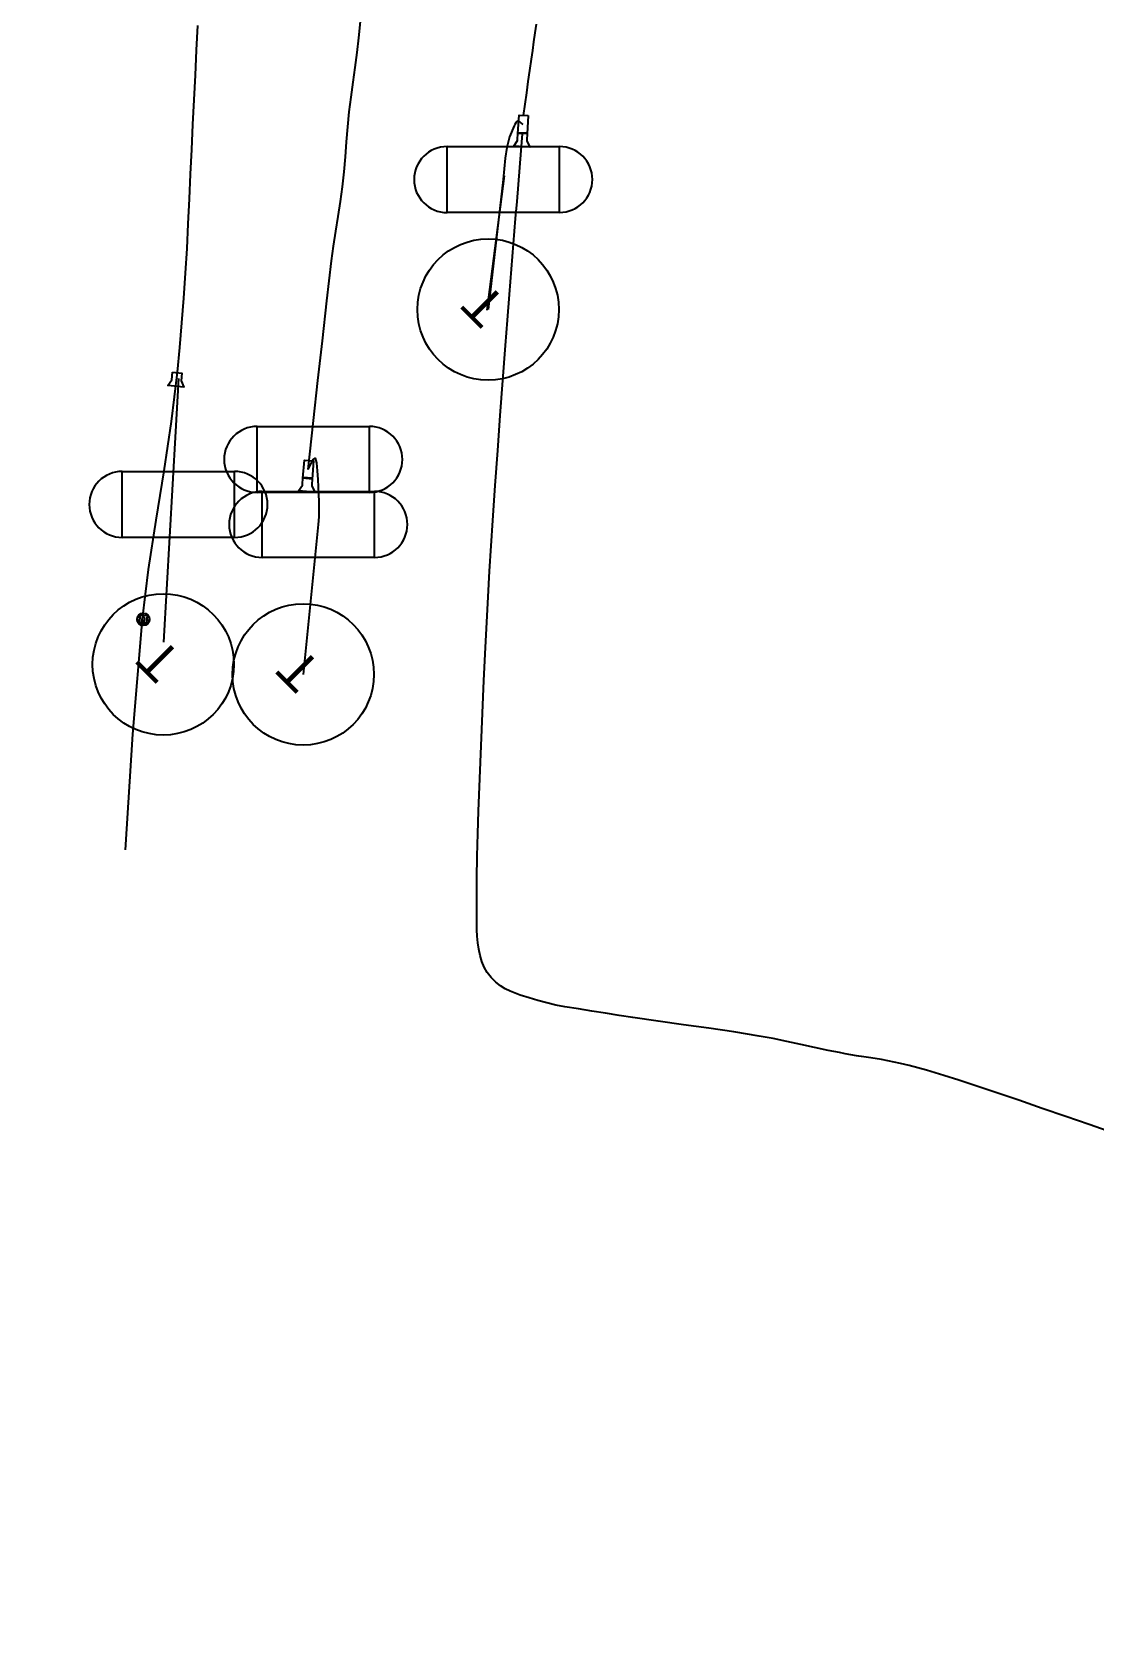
# Model space of a CAD drawing. Extents: x 396920 to 398709, y 7494597 to 7498244.
# Drawn here: x 398110.8 to 398323.2, y 7495882.1 to 7496204.5 of the extents above; entities that cross this region are included whole.
import ezdxf

# ---------------------------------------------------------------- set-up
doc = ezdxf.new("R2010")
doc.units = 0
for name, color, linetype in [('Default', 7, 'Continuous'), ('NV13- FORA DE ESCOPO', 7, 'Continuous'), ('Track suavizado', 7, 'Continuous')]:
    doc.layers.add(name, color=color, linetype=linetype)

msp = doc.modelspace()

# ---------------------------------------------------------------- linework, layer by layer
at = {"layer": 'Default'}
msp.add_spline([(397934, 7494616), (397934, 7494627), (397940, 7494632), (397939, 7494718), (397933, 7494817), (397936, 7494863), (397973, 7494879), (397976, 7494858), (397989, 7494862), (397983, 7494883), (398178, 7494930), (398239, 7494949), (398303, 7494959), (398255, 7494968), (398259, 7494975), (398299, 7494949), (398274, 7494947), (398259, 7494961), (398252, 7494967), (398255, 7494981), (398239, 7495003), (398170, 7495029), (397989, 7495103), (397983, 7495107), (397980, 7495105), (397970, 7495108), (397961, 7495112), (397934, 7495124), (397933, 7495096), (397952, 7494884), (397980, 7494893), (397975, 7495025), (397966, 7495113), (397999, 7495095), (398006, 7494887), (398042, 7494896), (398031, 7495092), (398056, 7495066), (398065, 7494972), (398068, 7494906), (398102, 7494913), (398096, 7494986), (398089, 7495057), (398129, 7495041), (398124, 7494917), (398164, 7494927), (398154, 7494978), (398154, 7495033), (398187, 7495015), (398185, 7494925), (398221, 7494940), (398220, 7494966), (398210, 7494984), (398213, 7495017), (398148, 7495038), (398152, 7495091), (398112, 7495072), (398032, 7495085), (397918, 7495131), (397919, 7495160), (397972, 7495557), (397985, 7495657), (397985, 7495660), (397990, 7495690), (398002, 7495701), (397991, 7495701), (398016, 7495854), (398077, 7496251), (398121, 7496533), (398183, 7496942), (398208, 7497085), (398209, 7497117)], degree=3, dxfattribs=at)
at = {"layer": 'NV13- FORA DE ESCOPO'}
for p, q in [((398193.78, 7496168.4), (398193.78, 7496181.6)), ((398216.27, 7496168.41), (398216.27, 7496181.59)), ((398216.27, 7496168.41), (398193.78, 7496168.4)), ((398155.78, 7496112.4), (398155.78, 7496125.6)), ((398178.27, 7496112.41), (398178.27, 7496125.59)), ((398128.78, 7496103.4), (398128.78, 7496116.6)), ((398151.27, 7496103.41), (398151.27, 7496116.59)), ((398178.27, 7496112.41), (398155.78, 7496112.4)), ((398156.78, 7496099.4), (398156.78, 7496112.6)), ((398179.27, 7496099.41), (398179.27, 7496112.59)), ((398151.27, 7496103.41), (398128.78, 7496103.4)), ((398179.27, 7496099.41), (398156.78, 7496099.4)), ((398132.3, 7496088.04), (398132.42, 7496087.89)), ((398132.79, 7496088.23), (398133.1, 7496087.85)), ((398133.51, 7496088.14), (398134.22, 7496087.27)), ((398131.76, 7496087.12), (398132.28, 7496086.48)), ((398131.95, 7496087.68), (398132.35, 7496087.19)), ((398132.53, 7496086.19), (398132.88, 7496085.76)), ((398132.78, 7496087.27), (398132.74, 7496086.89)), ((398133.25, 7496087.22), (398133.22, 7496086.84)), ((398133.23, 7496086.12), (398133.46, 7496085.84)), ((398133.61, 7496086.43), (398133.88, 7496086.11)), ((398133.68, 7496087.14), (398134.17, 7496086.55))]:
    msp.add_line(p, q, dxfattribs=at)
for points in [[(398166, 7496116.99), (398167.05, 7496126.81), (398167.95, 7496134.79), (398168.85, 7496142.77), (398169.75, 7496150.76), (398170.66, 7496158.74), (398171.05, 7496161.71), (398171.51, 7496164.68), (398172, 7496167.64), (398172.47, 7496170.6), (398172.88, 7496173.57), (398173.19, 7496176.56), (398173.44, 7496179.55), (398173.66, 7496182.54), (398173.9, 7496185.53), (398174.2, 7496188.52), (398174.57, 7496191.49), (398175, 7496194.46), (398175.42, 7496197.43), (398175.82, 7496200.41), (398176.16, 7496203.39), (398177.1, 7496213.31)], [(398129.44, 7496040.93), (398130.9, 7496064.05), (398132.85, 7496087.12), (398134.06, 7496097.01), (398135.56, 7496106.87), (398137.16, 7496116.71), (398138.65, 7496126.58), (398139.83, 7496136.47), (398140.3, 7496141.41), (398140.74, 7496146.35), (398141.14, 7496151.3), (398141.48, 7496156.25), (398141.76, 7496161.2), (398142, 7496166.16), (398142.23, 7496171.12), (398142.47, 7496176.08), (398142.71, 7496181.04), (398142.94, 7496186), (398143.18, 7496190.96), (398143.43, 7496195.92), (398143.67, 7496200.88), (398143.91, 7496205.84)], [(398209.1, 7496187.84), (398209.42, 7496190.09), (398209.73, 7496192.34), (398210.04, 7496194.59), (398210.36, 7496196.84), (398210.67, 7496199.09), (398210.92, 7496200.84), (398211.17, 7496202.59), (398211.42, 7496204.34), (398211.68, 7496206.09)], [(398209, 7496186), (398208.83, 7496186.14), (398208.67, 7496186.27), (398208.5, 7496186.4), (398208.34, 7496186.54), (398208.17, 7496186.67), (398207.96, 7496186.73), (398207.74, 7496186.59), (398207.53, 7496186.33), (398207.34, 7496186.02), (398207.18, 7496185.72), (398206.28, 7496183.58), (398205.72, 7496181.45), (398205.41, 7496179.31), (398205.21, 7496177.16), (398205, 7496175), (398204.4, 7496169.8), (398203.8, 7496164.6), (398203.2, 7496159.4), (398202.6, 7496154.2), (398202, 7496149)], [(398193.78, 7496181.6), (398205.02, 7496181.59), (398216.27, 7496181.59)], [(398326.98, 7495984.28), (398322.27, 7495985.92), (398317.57, 7495987.55), (398312.86, 7495989.18), (398308.16, 7495990.82), (398305.17, 7495991.84), (398302.17, 7495992.84), (398299.17, 7495993.83), (398296.16, 7495994.8), (398293.15, 7495995.77), (398291.44, 7495996.31), (398289.72, 7495996.81), (398287.99, 7495997.29), (398286.26, 7495997.74), (398284.51, 7495998.16), (398283.24, 7495998.44), (398281.97, 7495998.69), (398280.69, 7495998.93), (398279.41, 7495999.15), (398278.13, 7495999.35), (398277.65, 7495999.42), (398277.17, 7495999.49), (398276.68, 7495999.55), (398276.2, 7495999.61), (398275.72, 7495999.69), (398274.59, 7495999.9), (398273.46, 7496000.11), (398272.32, 7496000.33), (398271.19, 7496000.55), (398270.06, 7496000.77), (398267.3, 7496001.35), (398264.54, 7496001.96), (398261.78, 7496002.56), (398259.02, 7496003.14), (398256.24, 7496003.65), (398251.19, 7496004.46), (398246.13, 7496005.21), (398241.06, 7496005.92), (398235.99, 7496006.63), (398230.93, 7496007.36), (398228.21, 7496007.78), (398225.49, 7496008.2), (398222.77, 7496008.63), (398220.05, 7496009.06), (398217.33, 7496009.49), (398215.53, 7496009.84), (398213.74, 7496010.27), (398211.97, 7496010.76), (398210.21, 7496011.3), (398208.44, 7496011.85), (398207.39, 7496012.2), (398206.38, 7496012.62), (398205.4, 7496013.11), (398204.46, 7496013.71), (398203.53, 7496014.43), (398202.6, 7496015.35), (398201.83, 7496016.35), (398201.21, 7496017.43), (398200.74, 7496018.57), (398200.42, 7496019.77), (398200.17, 7496021.05), (398199.97, 7496022.32), (398199.83, 7496023.6), (398199.74, 7496024.88), (398199.71, 7496026.16), (398199.74, 7496030.66), (398199.77, 7496035.16), (398199.82, 7496039.66), (398199.91, 7496044.16), (398200.06, 7496048.65), (398200.32, 7496055.19), (398200.58, 7496061.73), (398200.86, 7496068.27), (398201.15, 7496074.81), (398201.47, 7496081.35), (398201.74, 7496086.44), (398202.01, 7496091.54), (398202.3, 7496096.63), (398202.61, 7496101.73), (398202.94, 7496106.82), (398203.42, 7496113.82), (398203.92, 7496120.81), (398204.42, 7496127.81), (398204.95, 7496134.8), (398205.49, 7496141.8), (398205.9, 7496146.89), (398206.3, 7496151.98), (398206.7, 7496157.06), (398207.11, 7496162.15), (398207.51, 7496167.24), (398207.78, 7496170.63), (398208.05, 7496174.02), (398208.32, 7496177.4), (398208.59, 7496180.79), (398208.86, 7496184.18)], [(398201.81, 7496148.86), (398205.27, 7496175.75)], [(398140.04, 7496135.18), (398139.43, 7496124.63), (398138.83, 7496114.07), (398138.23, 7496103.52), (398137.62, 7496092.97), (398137.02, 7496082.42)], [(398155.78, 7496125.6), (398167.02, 7496125.59), (398178.27, 7496125.59)], [(398166, 7496117), (398166.2, 7496117.4), (398166.4, 7496117.8), (398166.6, 7496118.2), (398166.8, 7496118.6), (398167, 7496119), (398167.41, 7496119.24), (398167.67, 7496118.32), (398167.82, 7496116.73), (398167.9, 7496114.97), (398167.96, 7496113.53), (398168.04, 7496112.03), (398168.1, 7496110.52), (398168.13, 7496109.01), (398168.1, 7496107.5), (398168, 7496106), (398167.4, 7496100), (398166.8, 7496094), (398166.2, 7496088), (398165.6, 7496082), (398165, 7496076)], [(398128.78, 7496116.6), (398140.02, 7496116.59), (398151.27, 7496116.59)], [(398156.78, 7496112.6), (398168.02, 7496112.59), (398179.27, 7496112.59)], [(398132.42, 7496087.92), (398133.75, 7496087.79), (398133.58, 7496086.08), (398132.25, 7496086.21), (398132.42, 7496087.92)], [(398132.45, 7496086.29), (398132.45, 7496086.28), (398132.45, 7496086.26), (398132.46, 7496086.25), (398132.46, 7496086.24), (398132.48, 7496086.24), (398132.49, 7496086.23), (398132.5, 7496086.23), (398132.52, 7496086.24), (398132.53, 7496086.24), (398132.54, 7496086.26), (398132.54, 7496086.27), (398132.55, 7496086.28), (398132.55, 7496086.3), (398132.54, 7496086.31), (398132.54, 7496086.33), (398132.53, 7496086.34), (398132.51, 7496086.34), (398132.5, 7496086.34), (398132.49, 7496086.34), (398132.48, 7496086.34), (398132.47, 7496086.34), (398132.46, 7496086.33), (398132.46, 7496086.33), (398132.45, 7496086.32), (398132.45, 7496086.31), (398132.45, 7496086.29)], [(398132.46, 7496086.29), (398132.46, 7496086.3), (398132.46, 7496086.31), (398132.47, 7496086.32), (398132.47, 7496086.32), (398132.48, 7496086.33), (398132.49, 7496086.33), (398132.49, 7496086.33), (398132.5, 7496086.33), (398132.51, 7496086.33), (398132.52, 7496086.33), (398132.52, 7496086.32), (398132.53, 7496086.31), (398132.53, 7496086.3), (398132.53, 7496086.29), (398132.53, 7496086.28), (398132.53, 7496086.27), (398132.52, 7496086.26), (398132.52, 7496086.25), (398132.51, 7496086.25), (398132.51, 7496086.25), (398132.5, 7496086.25), (398132.49, 7496086.25), (398132.48, 7496086.25), (398132.48, 7496086.25), (398132.47, 7496086.25), (398132.47, 7496086.26), (398132.46, 7496086.27), (398132.46, 7496086.27), (398132.46, 7496086.28), (398132.46, 7496086.29)], [(398132.56, 7496086.23), (398132.6, 7496086.22), (398132.61, 7496086.22), (398132.62, 7496086.22), (398132.62, 7496086.23), (398132.63, 7496086.23), (398132.63, 7496086.23), (398132.64, 7496086.24), (398132.64, 7496086.24), (398132.64, 7496086.25), (398132.64, 7496086.26), (398132.64, 7496086.27), (398132.63, 7496086.28), (398132.63, 7496086.28), (398132.63, 7496086.28), (398132.64, 7496086.29), (398132.64, 7496086.29), (398132.64, 7496086.3), (398132.64, 7496086.31), (398132.64, 7496086.32), (398132.64, 7496086.32), (398132.63, 7496086.33), (398132.62, 7496086.33), (398132.61, 7496086.33), (398132.57, 7496086.34), (398132.56, 7496086.23)], [(398132.58, 7496086.29), (398132.58, 7496086.32), (398132.6, 7496086.32), (398132.61, 7496086.32), (398132.62, 7496086.32), (398132.62, 7496086.31), (398132.63, 7496086.31), (398132.63, 7496086.31), (398132.63, 7496086.3), (398132.63, 7496086.3), (398132.62, 7496086.29), (398132.62, 7496086.29), (398132.62, 7496086.29), (398132.6, 7496086.29), (398132.58, 7496086.29)], [(398132.58, 7496086.24), (398132.58, 7496086.28), (398132.6, 7496086.27), (398132.61, 7496086.27), (398132.62, 7496086.27), (398132.62, 7496086.27), (398132.63, 7496086.26), (398132.63, 7496086.26), (398132.63, 7496086.25), (398132.63, 7496086.25), (398132.62, 7496086.24), (398132.62, 7496086.24), (398132.61, 7496086.24), (398132.6, 7496086.24), (398132.58, 7496086.24)], [(398132.65, 7496086.44), (398132.65, 7496086.42), (398132.66, 7496086.41), (398132.66, 7496086.4), (398132.67, 7496086.39), (398132.68, 7496086.38), (398132.7, 7496086.38), (398132.71, 7496086.38), (398132.72, 7496086.38), (398132.73, 7496086.39), (398132.74, 7496086.4), (398132.75, 7496086.41), (398132.75, 7496086.43), (398132.75, 7496086.44), (398132.75, 7496086.46), (398132.74, 7496086.47), (398132.73, 7496086.48), (398132.72, 7496086.49), (398132.71, 7496086.49), (398132.7, 7496086.49), (398132.69, 7496086.49), (398132.68, 7496086.48), (398132.67, 7496086.48), (398132.66, 7496086.47), (398132.66, 7496086.46), (398132.65, 7496086.45), (398132.65, 7496086.44)], [(398132.67, 7496086.44), (398132.67, 7496086.45), (398132.67, 7496086.46), (398132.68, 7496086.46), (398132.68, 7496086.47), (398132.69, 7496086.47), (398132.69, 7496086.48), (398132.7, 7496086.48), (398132.71, 7496086.48), (398132.72, 7496086.48), (398132.72, 7496086.47), (398132.73, 7496086.46), (398132.73, 7496086.45), (398132.74, 7496086.44), (398132.74, 7496086.43), (398132.74, 7496086.42), (398132.73, 7496086.41), (398132.73, 7496086.41), (398132.72, 7496086.4), (398132.72, 7496086.4), (398132.71, 7496086.39), (398132.7, 7496086.39), (398132.7, 7496086.39), (398132.69, 7496086.39), (398132.68, 7496086.4), (398132.68, 7496086.4), (398132.67, 7496086.4), (398132.67, 7496086.41), (398132.67, 7496086.42), (398132.67, 7496086.43), (398132.67, 7496086.44)], [(398132.74, 7496086.89), (398132.74, 7496086.86), (398132.74, 7496086.84), (398132.75, 7496086.82), (398132.75, 7496086.79), (398132.76, 7496086.77), (398132.77, 7496086.75), (398132.79, 7496086.73), (398132.8, 7496086.71), (398132.82, 7496086.69), (398132.84, 7496086.67), (398132.86, 7496086.66), (398132.88, 7496086.65), (398132.91, 7496086.64), (398132.93, 7496086.63), (398132.96, 7496086.63), (398132.98, 7496086.63), (398133.01, 7496086.63), (398133.03, 7496086.63), (398133.06, 7496086.64), (398133.08, 7496086.65), (398133.1, 7496086.66), (398133.12, 7496086.67), (398133.14, 7496086.69), (398133.16, 7496086.71), (398133.17, 7496086.73), (398133.19, 7496086.75), (398133.2, 7496086.77), (398133.21, 7496086.79), (398133.21, 7496086.82), (398133.22, 7496086.84)], [(398133.25, 7496087.22), (398133.26, 7496087.25), (398133.25, 7496087.27), (398133.25, 7496087.3), (398133.24, 7496087.32), (398133.23, 7496087.34), (398133.22, 7496087.37), (398133.21, 7496087.39), (398133.19, 7496087.41), (398133.18, 7496087.42), (398133.16, 7496087.44), (398133.14, 7496087.45), (398133.11, 7496087.46), (398133.09, 7496087.47), (398133.07, 7496087.48), (398133.04, 7496087.48), (398133.02, 7496087.48), (398132.99, 7496087.48), (398132.97, 7496087.48), (398132.94, 7496087.47), (398132.92, 7496087.46), (398132.9, 7496087.45), (398132.88, 7496087.44), (398132.86, 7496087.42), (398132.84, 7496087.4), (398132.82, 7496087.38), (398132.81, 7496087.36), (398132.8, 7496087.34), (398132.79, 7496087.32), (398132.78, 7496087.29), (398132.78, 7496087.27)], [(398132.84, 7496086.2), (398132.85, 7496086.2), (398132.87, 7496086.23), (398132.91, 7496086.23), (398132.92, 7496086.19), (398132.94, 7496086.19), (398132.91, 7496086.3), (398132.89, 7496086.3), (398132.84, 7496086.2)], [(398132.87, 7496086.24), (398132.89, 7496086.27), (398132.9, 7496086.29), (398132.9, 7496086.27), (398132.91, 7496086.24), (398132.87, 7496086.24)], [(398132.89, 7496086.31), (398132.9, 7496086.31), (398132.92, 7496086.33), (398132.9, 7496086.33), (398132.89, 7496086.31)], [(398132.97, 7496086.35), (398132.98, 7496086.35), (398132.98, 7496086.4), (398133, 7496086.4), (398133.01, 7496086.4), (398133.01, 7496086.39), (398133.02, 7496086.39), (398133.03, 7496086.37), (398133.04, 7496086.35), (398133.06, 7496086.35), (398133.04, 7496086.38), (398133.03, 7496086.39), (398133.02, 7496086.4), (398133.04, 7496086.4), (398133.05, 7496086.41), (398133.05, 7496086.41), (398133.06, 7496086.42), (398133.06, 7496086.43), (398133.05, 7496086.44), (398133.05, 7496086.45), (398133.04, 7496086.45), (398133.03, 7496086.46), (398133.02, 7496086.46), (398132.98, 7496086.46), (398132.97, 7496086.35)], [(398132.99, 7496086.41), (398132.99, 7496086.45), (398133.02, 7496086.44), (398133.03, 7496086.44), (398133.04, 7496086.44), (398133.04, 7496086.43), (398133.04, 7496086.43), (398133.04, 7496086.42), (398133.04, 7496086.42), (398133.03, 7496086.41), (398133.03, 7496086.41), (398133.02, 7496086.41), (398133.01, 7496086.41), (398132.99, 7496086.41)], [(398133.07, 7496086.4), (398133.07, 7496086.38), (398133.08, 7496086.37), (398133.08, 7496086.36), (398133.09, 7496086.35), (398133.1, 7496086.34), (398133.12, 7496086.34), (398133.13, 7496086.34), (398133.14, 7496086.34), (398133.15, 7496086.35), (398133.16, 7496086.36), (398133.17, 7496086.37), (398133.17, 7496086.39), (398133.17, 7496086.4), (398133.17, 7496086.42), (398133.16, 7496086.43), (398133.15, 7496086.44), (398133.14, 7496086.45), (398133.13, 7496086.45), (398133.12, 7496086.45), (398133.11, 7496086.45), (398133.1, 7496086.44), (398133.09, 7496086.44), (398133.08, 7496086.43), (398133.08, 7496086.42), (398133.08, 7496086.41), (398133.07, 7496086.4)], [(398133.09, 7496086.4), (398133.09, 7496086.41), (398133.09, 7496086.42), (398133.1, 7496086.42), (398133.1, 7496086.43), (398133.11, 7496086.43), (398133.11, 7496086.44), (398133.12, 7496086.44), (398133.13, 7496086.44), (398133.14, 7496086.43), (398133.15, 7496086.43), (398133.15, 7496086.42), (398133.16, 7496086.41), (398133.16, 7496086.4), (398133.16, 7496086.39), (398133.16, 7496086.38), (398133.15, 7496086.37), (398133.15, 7496086.36), (398133.15, 7496086.36), (398133.14, 7496086.35), (398133.13, 7496086.35), (398133.13, 7496086.35), (398133.12, 7496086.35), (398133.11, 7496086.35), (398133.11, 7496086.35), (398133.1, 7496086.36), (398133.09, 7496086.36), (398133.09, 7496086.37), (398133.09, 7496086.38), (398133.09, 7496086.39), (398133.09, 7496086.4)], [(398133.25, 7496086.21), (398133.25, 7496086.2), (398133.25, 7496086.19), (398133.26, 7496086.17), (398133.27, 7496086.16), (398133.28, 7496086.16), (398133.29, 7496086.15), (398133.3, 7496086.15), (398133.32, 7496086.16), (398133.33, 7496086.17), (398133.34, 7496086.18), (398133.34, 7496086.19), (398133.35, 7496086.21), (398133.35, 7496086.22), (398133.34, 7496086.23), (398133.34, 7496086.25), (398133.33, 7496086.26), (398133.32, 7496086.26), (398133.3, 7496086.27), (398133.29, 7496086.27), (398133.28, 7496086.26), (398133.27, 7496086.26), (398133.27, 7496086.25), (398133.26, 7496086.25), (398133.25, 7496086.24), (398133.25, 7496086.23), (398133.25, 7496086.21)], [(398133.26, 7496086.21), (398133.26, 7496086.22), (398133.27, 7496086.23), (398133.27, 7496086.24), (398133.28, 7496086.25), (398133.28, 7496086.25), (398133.29, 7496086.25), (398133.29, 7496086.25), (398133.3, 7496086.25), (398133.31, 7496086.25), (398133.32, 7496086.25), (398133.33, 7496086.24), (398133.33, 7496086.23), (398133.33, 7496086.22), (398133.33, 7496086.21), (398133.33, 7496086.2), (398133.33, 7496086.19), (398133.32, 7496086.18), (398133.32, 7496086.18), (398133.31, 7496086.17), (398133.31, 7496086.17), (398133.3, 7496086.17), (398133.29, 7496086.17), (398133.29, 7496086.17), (398133.28, 7496086.17), (398133.27, 7496086.18), (398133.27, 7496086.18), (398133.27, 7496086.19), (398133.26, 7496086.19), (398133.26, 7496086.2), (398133.26, 7496086.21)]]:
    msp.add_lwpolyline(points, dxfattribs=at)
for points in [[(398210.01, 7496187.79), (398209.79, 7496184.12), (398207.97, 7496184.23), (398208.19, 7496187.9)], [(398207.97, 7496184.44), (398209.83, 7496184.35), (398209.75, 7496182.76), (398210.36, 7496181.51), (398207.13, 7496181.69), (398207.89, 7496182.85)], [(398138.88, 7496136.5), (398140.74, 7496136.3), (398140.57, 7496134.72), (398141.11, 7496133.44), (398137.89, 7496133.8), (398138.71, 7496134.92)], [(398164.95, 7496115.23), (398165.24, 7496118.89), (398167.07, 7496118.75), (398166.78, 7496115.09)], [(398164.95, 7496115.46), (398166.81, 7496115.34), (398166.71, 7496113.75), (398167.3, 7496112.49), (398164.07, 7496112.72), (398164.85, 7496113.87)], [(398132.66, 7496086.25), (398132.66, 7496086.24), (398132.66, 7496086.23), (398132.67, 7496086.23), (398132.68, 7496086.22), (398132.69, 7496086.21), (398132.7, 7496086.21), (398132.71, 7496086.21), (398132.72, 7496086.21), (398132.73, 7496086.22), (398132.73, 7496086.23), (398132.74, 7496086.23), (398132.74, 7496086.24), (398132.74, 7496086.25), (398132.74, 7496086.26), (398132.73, 7496086.26), (398132.73, 7496086.27), (398132.7, 7496086.28), (398132.69, 7496086.28), (398132.69, 7496086.29), (398132.68, 7496086.29), (398132.68, 7496086.3), (398132.68, 7496086.3), (398132.69, 7496086.31), (398132.7, 7496086.31), (398132.71, 7496086.31), (398132.72, 7496086.31), (398132.72, 7496086.31), (398132.73, 7496086.3), (398132.73, 7496086.29), (398132.74, 7496086.29), (398132.74, 7496086.3), (398132.74, 7496086.31), (398132.74, 7496086.31), (398132.73, 7496086.32), (398132.72, 7496086.32), (398132.71, 7496086.32), (398132.7, 7496086.32), (398132.69, 7496086.32), (398132.68, 7496086.32), (398132.67, 7496086.31), (398132.67, 7496086.31), (398132.67, 7496086.3), (398132.67, 7496086.29), (398132.67, 7496086.28), (398132.67, 7496086.28), (398132.68, 7496086.27), (398132.69, 7496086.27), (398132.7, 7496086.26), (398132.72, 7496086.26), (398132.72, 7496086.25), (398132.73, 7496086.25), (398132.73, 7496086.25), (398132.73, 7496086.24), (398132.73, 7496086.24), (398132.72, 7496086.23), (398132.72, 7496086.23), (398132.71, 7496086.23), (398132.71, 7496086.22), (398132.7, 7496086.23), (398132.69, 7496086.23), (398132.69, 7496086.23), (398132.68, 7496086.23), (398132.68, 7496086.24), (398132.67, 7496086.25), (398132.67, 7496086.25)], [(398132.79, 7496086.21), (398132.8, 7496086.2), (398132.81, 7496086.3), (398132.84, 7496086.3), (398132.85, 7496086.31), (398132.76, 7496086.32), (398132.76, 7496086.3), (398132.8, 7496086.3)], [(398132.85, 7496086.47), (398132.84, 7496086.41), (398132.84, 7496086.4), (398132.84, 7496086.4), (398132.83, 7496086.39), (398132.83, 7496086.39), (398132.83, 7496086.38), (398132.82, 7496086.38), (398132.82, 7496086.38), (398132.81, 7496086.38), (398132.8, 7496086.38), (398132.79, 7496086.39), (398132.79, 7496086.39), (398132.79, 7496086.4), (398132.79, 7496086.41), (398132.79, 7496086.42), (398132.79, 7496086.48), (398132.78, 7496086.48), (398132.77, 7496086.42), (398132.77, 7496086.4), (398132.77, 7496086.39), (398132.78, 7496086.38), (398132.78, 7496086.38), (398132.79, 7496086.37), (398132.81, 7496086.37), (398132.82, 7496086.37), (398132.83, 7496086.37), (398132.84, 7496086.38), (398132.85, 7496086.39), (398132.85, 7496086.4), (398132.85, 7496086.41), (398132.86, 7496086.47)], [(398132.9, 7496086.36), (398132.92, 7496086.36), (398132.92, 7496086.45), (398132.96, 7496086.45), (398132.96, 7496086.46), (398132.88, 7496086.47), (398132.88, 7496086.46), (398132.91, 7496086.46)], [(398133.02, 7496086.22), (398133.02, 7496086.21), (398133.01, 7496086.2), (398133, 7496086.2), (398132.99, 7496086.2), (398132.98, 7496086.2), (398132.98, 7496086.2), (398132.97, 7496086.21), (398132.97, 7496086.22), (398132.96, 7496086.23), (398132.96, 7496086.24), (398132.97, 7496086.25), (398132.97, 7496086.26), (398132.97, 7496086.27), (398132.98, 7496086.28), (398132.99, 7496086.28), (398133, 7496086.28), (398133.01, 7496086.28), (398133.02, 7496086.28), (398133.02, 7496086.27), (398133.03, 7496086.26), (398133.04, 7496086.26), (398133.04, 7496086.27), (398133.04, 7496086.27), (398133.03, 7496086.28), (398133.03, 7496086.28), (398133.02, 7496086.29), (398133.02, 7496086.29), (398133.01, 7496086.29), (398133, 7496086.3), (398132.99, 7496086.3), (398132.98, 7496086.29), (398132.97, 7496086.28), (398132.96, 7496086.27), (398132.95, 7496086.26), (398132.95, 7496086.25), (398132.95, 7496086.23), (398132.95, 7496086.22), (398132.96, 7496086.2), (398132.97, 7496086.19), (398132.98, 7496086.19), (398132.99, 7496086.18), (398133, 7496086.18), (398133.01, 7496086.18), (398133.01, 7496086.19), (398133.02, 7496086.19), (398133.03, 7496086.2), (398133.03, 7496086.2), (398133.04, 7496086.21), (398133.04, 7496086.22)], [(398133.14, 7496086.28), (398133.13, 7496086.22), (398133.13, 7496086.21), (398133.13, 7496086.2), (398133.12, 7496086.2), (398133.12, 7496086.19), (398133.12, 7496086.19), (398133.11, 7496086.19), (398133.1, 7496086.19), (398133.1, 7496086.19), (398133.09, 7496086.19), (398133.08, 7496086.19), (398133.08, 7496086.2), (398133.08, 7496086.2), (398133.07, 7496086.21), (398133.08, 7496086.22), (398133.08, 7496086.29), (398133.07, 7496086.29), (398133.06, 7496086.22), (398133.06, 7496086.21), (398133.06, 7496086.2), (398133.07, 7496086.19), (398133.07, 7496086.18), (398133.08, 7496086.18), (398133.1, 7496086.17), (398133.11, 7496086.17), (398133.12, 7496086.18), (398133.13, 7496086.18), (398133.14, 7496086.19), (398133.14, 7496086.2), (398133.14, 7496086.22), (398133.15, 7496086.28)], [(398133.16, 7496086.17), (398133.23, 7496086.16), (398133.23, 7496086.18), (398133.18, 7496086.18), (398133.19, 7496086.28), (398133.17, 7496086.28)], [(398133.19, 7496086.37), (398133.19, 7496086.36), (398133.19, 7496086.35), (398133.2, 7496086.34), (398133.2, 7496086.33), (398133.22, 7496086.33), (398133.23, 7496086.33), (398133.24, 7496086.33), (398133.25, 7496086.33), (398133.26, 7496086.33), (398133.26, 7496086.34), (398133.27, 7496086.35), (398133.27, 7496086.36), (398133.27, 7496086.36), (398133.27, 7496086.37), (398133.26, 7496086.38), (398133.25, 7496086.38), (398133.23, 7496086.39), (398133.22, 7496086.4), (398133.21, 7496086.4), (398133.21, 7496086.41), (398133.21, 7496086.41), (398133.21, 7496086.42), (398133.22, 7496086.42), (398133.22, 7496086.43), (398133.24, 7496086.43), (398133.25, 7496086.42), (398133.25, 7496086.42), (398133.26, 7496086.41), (398133.26, 7496086.41), (398133.27, 7496086.4), (398133.27, 7496086.41), (398133.27, 7496086.42), (398133.26, 7496086.43), (398133.26, 7496086.43), (398133.25, 7496086.44), (398133.24, 7496086.44), (398133.23, 7496086.44), (398133.22, 7496086.44), (398133.21, 7496086.43), (398133.2, 7496086.43), (398133.2, 7496086.42), (398133.2, 7496086.41), (398133.2, 7496086.41), (398133.2, 7496086.4), (398133.2, 7496086.39), (398133.21, 7496086.39), (398133.22, 7496086.38), (398133.23, 7496086.38), (398133.25, 7496086.37), (398133.25, 7496086.37), (398133.25, 7496086.36), (398133.25, 7496086.36), (398133.25, 7496086.35), (398133.25, 7496086.35), (398133.25, 7496086.35), (398133.25, 7496086.34), (398133.24, 7496086.34), (398133.24, 7496086.34), (398133.23, 7496086.34), (398133.22, 7496086.34), (398133.21, 7496086.34), (398133.21, 7496086.35), (398133.2, 7496086.35), (398133.2, 7496086.36), (398133.2, 7496086.37)], [(398133.36, 7496086.19), (398133.36, 7496086.17), (398133.37, 7496086.16), (398133.37, 7496086.16), (398133.38, 7496086.15), (398133.39, 7496086.15), (398133.4, 7496086.14), (398133.41, 7496086.14), (398133.42, 7496086.15), (398133.43, 7496086.15), (398133.44, 7496086.16), (398133.44, 7496086.16), (398133.44, 7496086.17), (398133.44, 7496086.18), (398133.44, 7496086.19), (398133.44, 7496086.19), (398133.43, 7496086.2), (398133.41, 7496086.21), (398133.39, 7496086.21), (398133.39, 7496086.22), (398133.38, 7496086.22), (398133.38, 7496086.23), (398133.39, 7496086.24), (398133.39, 7496086.24), (398133.4, 7496086.24), (398133.41, 7496086.24), (398133.42, 7496086.24), (398133.43, 7496086.24), (398133.43, 7496086.23), (398133.43, 7496086.22), (398133.45, 7496086.22), (398133.45, 7496086.23), (398133.44, 7496086.24), (398133.44, 7496086.24), (398133.43, 7496086.25), (398133.42, 7496086.25), (398133.41, 7496086.26), (398133.4, 7496086.26), (398133.39, 7496086.25), (398133.38, 7496086.25), (398133.38, 7496086.24), (398133.37, 7496086.24), (398133.37, 7496086.23), (398133.37, 7496086.22), (398133.37, 7496086.22), (398133.38, 7496086.21), (398133.38, 7496086.2), (398133.39, 7496086.2), (398133.4, 7496086.2), (398133.42, 7496086.19), (398133.42, 7496086.19), (398133.43, 7496086.18), (398133.43, 7496086.18), (398133.43, 7496086.17), (398133.43, 7496086.17), (398133.43, 7496086.16), (398133.42, 7496086.16), (398133.42, 7496086.16), (398133.41, 7496086.16), (398133.4, 7496086.16), (398133.39, 7496086.16), (398133.39, 7496086.16), (398133.38, 7496086.17), (398133.38, 7496086.17), (398133.38, 7496086.18), (398133.38, 7496086.18)]]:
    msp.add_lwpolyline(points, close=True, dxfattribs=at)
for centre, radius in [((398202, 7496149), 14.14), ((398137, 7496078), 14.14), ((398133, 7496087), 1.25), ((398165, 7496076), 14.14)]:
    msp.add_circle(centre, radius, dxfattribs=at)
for centre, radius, start, end in [((398193.78, 7496175.01), 6.6, 90, 270), ((398216.27, 7496175.01), 6.59, 270, 90), ((398155.78, 7496119.01), 6.6, 90, 270), ((398178.27, 7496119.01), 6.59, 270, 90), ((398128.78, 7496110.01), 6.6, 90, 270), ((398151.27, 7496110.01), 6.59, 270, 90), ((398156.78, 7496106.01), 6.6, 90, 270), ((398179.27, 7496106.01), 6.59, 270, 90)]:
    msp.add_arc(centre, radius, start, end, dxfattribs=at)
at = {"layer": 'Track suavizado'}
msp.add_spline([(397934, 7494616), (397934, 7494627), (397940, 7494632), (397939, 7494718), (397933, 7494817), (397936, 7494863), (397973, 7494879), (397976, 7494858), (397989, 7494862), (397983, 7494883), (398178, 7494930), (398239, 7494949), (398303, 7494959), (398255, 7494968), (398259, 7494975), (398299, 7494949), (398274, 7494947), (398259, 7494961), (398252, 7494967), (398255, 7494981), (398239, 7495003), (398170, 7495029), (397989, 7495103), (397983, 7495107), (397980, 7495105), (397970, 7495108), (397961, 7495112), (397934, 7495124), (397933, 7495096), (397952, 7494884), (397980, 7494893), (397975, 7495025), (397966, 7495113), (397999, 7495095), (398006, 7494887), (398042, 7494896), (398031, 7495092), (398056, 7495066), (398065, 7494972), (398068, 7494906), (398102, 7494913), (398096, 7494986), (398089, 7495057), (398129, 7495041), (398124, 7494917), (398164, 7494927), (398154, 7494978), (398154, 7495033), (398187, 7495015), (398185, 7494925), (398221, 7494940), (398220, 7494966), (398210, 7494984), (398213, 7495017), (398148, 7495038), (398152, 7495091), (398112, 7495072), (398032, 7495085), (397918, 7495131), (397919, 7495160), (397972, 7495557), (397985, 7495657), (397985, 7495660), (397990, 7495690), (398002, 7495701), (397991, 7495701), (398016, 7495854), (398077, 7496251), (398121, 7496533), (398183, 7496942), (398208, 7497085), (398209, 7497117)], degree=3, dxfattribs=at)

# ---------------------------------------------------------------- texts
at = {"layer": 'NV13- FORA DE ESCOPO'}
for p in [(398206.04, 7496150.35), (398141.03, 7496079.35), (398169.04, 7496077.35)]:
    msp.add_text('T', height=7.62, rotation=134.995, dxfattribs=at).set_placement(p)

doc.saveas('drawing.dxf')
